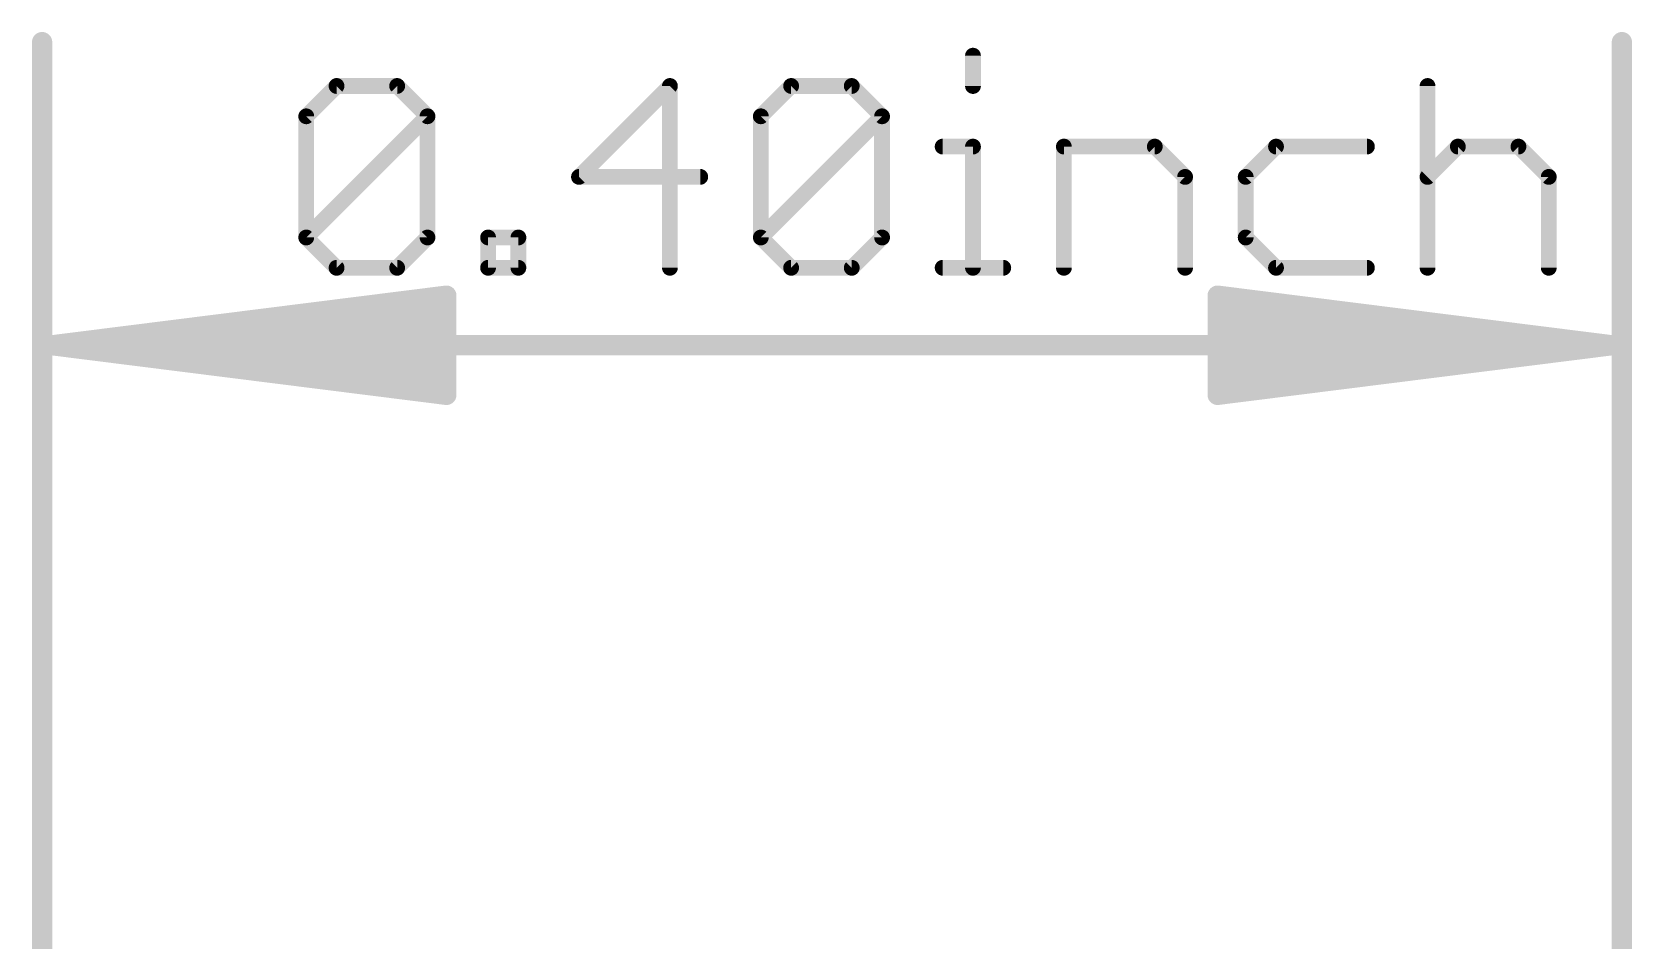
# Model space of a CAD drawing. Extents: x -32 to 75, y -66 to 21.
# Drawn here: x -0.07 to 10.23, y 15.22 to 21.07 of the extents above; entities that cross this region are included whole.
import ezdxf

# ---------------------------------------------------------------- set-up
doc = ezdxf.new("R2010")
doc.units = 0
doc.layers.add('47', color=253, linetype='CONTINUOUS')

msp = doc.modelspace()

# ---------------------------------------------------------------- linework, layer by layer
at = {"layer": '47'}
for points, const_width in [([(0, 0), (0, 21)], 0.13), ([(10.16, 0), (10.16, 21)], 0.13), ([(5.9866, 20.9126), (5.9866, 20.7177)], 0.1016), ([(1.6988, 20.5228), (1.8937, 20.7177)], 0.1016), ([(1.8937, 20.7177), (2.2835, 20.7177)], 0.1016), ([(2.2835, 20.7177), (2.4784, 20.5228)], 0.1016), ([(4.0376, 20.7177), (3.4529, 20.133)], 0.1016), ([(4.0376, 19.5483), (4.0376, 20.7177)], 0.1016), ([(4.6223, 20.5228), (4.8172, 20.7177)], 0.1016), ([(4.8172, 20.7177), (5.207, 20.7177)], 0.1016), ([(5.207, 20.7177), (5.4019, 20.5228)], 0.1016), ([(8.9101, 20.7177), (8.9101, 19.5483)], 0.1016), ([(1.6988, 19.7432), (1.6988, 20.5228)], 0.1016), ([(1.6988, 19.7432), (2.4784, 20.5228)], 0.1016), ([(2.4784, 20.5228), (2.4784, 19.7432)], 0.1016), ([(4.6223, 19.7432), (4.6223, 20.5228)], 0.1016), ([(4.6223, 19.7432), (5.4019, 20.5228)], 0.1016), ([(5.4019, 20.5228), (5.4019, 19.7432)], 0.1016), ([(5.7917, 20.3279), (5.9866, 20.3279)], 0.1016), ([(5.9866, 20.3279), (5.9866, 19.5483)], 0.1016), ([(6.5713, 19.5483), (6.5713, 20.3279)], 0.1016), ([(6.5713, 20.3279), (7.156, 20.3279)], 0.1016), ([(7.156, 20.3279), (7.3509, 20.133)], 0.1016), ([(7.9356, 20.3279), (7.7407, 20.133)], 0.1016), ([(8.5203, 20.3279), (7.9356, 20.3279)], 0.1016), ([(8.9101, 20.133), (9.105, 20.3279)], 0.1016), ([(9.105, 20.3279), (9.4948, 20.3279)], 0.1016), ([(9.4948, 20.3279), (9.6897, 20.133)], 0.1016), ([(3.4529, 20.133), (4.2325, 20.133)], 0.1016), ([(7.3509, 20.133), (7.3509, 19.5483)], 0.1016), ([(7.7407, 20.133), (7.7407, 19.7432)], 0.1016), ([(9.6897, 20.133), (9.6897, 19.5483)], 0.1016), ([(1.8937, 19.5483), (1.6988, 19.7432)], 0.1016), ([(2.4784, 19.7432), (2.2835, 19.5483)], 0.1016), ([(2.8682, 19.5483), (2.8682, 19.7432)], 0.1016), ([(2.8682, 19.7432), (3.0631, 19.7432)], 0.1016), ([(3.0631, 19.7432), (3.0631, 19.5483)], 0.1016), ([(4.8172, 19.5483), (4.6223, 19.7432)], 0.1016), ([(5.4019, 19.7432), (5.207, 19.5483)], 0.1016), ([(7.7407, 19.7432), (7.9356, 19.5483)], 0.1016), ([(2.2835, 19.5483), (1.8937, 19.5483)], 0.1016), ([(3.0631, 19.5483), (2.8682, 19.5483)], 0.1016), ([(5.207, 19.5483), (4.8172, 19.5483)], 0.1016), ([(5.7917, 19.5483), (6.1815, 19.5483)], 0.1016), ([(7.9356, 19.5483), (8.5203, 19.5483)], 0.1016), ([(0.065, 19.05), (2.6, 19.3692)], 0.13), ([(0.065, 19.05), (2.6, 19.31)], 0.13), ([(2.6, 19.3692), (2.6, 18.7308)], 0.13), ([(10.095, 19.05), (7.56, 19.3692)], 0.13), ([(7.56, 19.3692), (7.56, 18.7308)], 0.13), ([(10.095, 19.05), (7.56, 19.31)], 0.13), ([(0.065, 19.05), (2.6, 19.18)], 0.13), ([(10.095, 19.05), (7.56, 19.18)], 0.13), ([(0.065, 19.05), (10.095, 19.05)], 0.13), ([(2.6, 18.7308), (0.065, 19.05)], 0.13), ([(2.6, 18.92), (0.065, 19.05)], 0.13), ([(2.6, 18.79), (0.065, 19.05)], 0.13), ([(7.56, 18.7308), (10.095, 19.05)], 0.13), ([(7.56, 18.92), (10.095, 19.05)], 0.13), ([(7.56, 18.79), (10.095, 19.05)], 0.13)]:
    msp.add_lwpolyline(points, dxfattribs=dict(at, const_width=const_width))
for points, const_width in [([(0.0325, 21, 1), (-0.0325, 21)], 0.065), ([(10.1925, 21, 1), (10.1275, 21)], 0.065), ([(6.012, 20.9126, 1), (5.9612, 20.9126)], 0.0508), ([(1.8937, 20.7431, 1), (1.8937, 20.6923)], 0.0508), ([(1.9117, 20.6997, 1), (1.8757, 20.7357)], 0.0508), ([(2.3015, 20.7357, 1), (2.2655, 20.6997)], 0.0508), ([(2.2835, 20.6923, 1), (2.2835, 20.7431)], 0.0508), ([(4.063, 20.7177, 1), (4.0122, 20.7177)], 0.0508), ([(4.0556, 20.6997, 1), (4.0196, 20.7357)], 0.0508), ([(4.8172, 20.7431, 1), (4.8172, 20.6923)], 0.0508), ([(4.8352, 20.6997, 1), (4.7992, 20.7357)], 0.0508), ([(5.225, 20.7357, 1), (5.189, 20.6997)], 0.0508), ([(5.207, 20.6923, 1), (5.207, 20.7431)], 0.0508), ([(5.9612, 20.7177, 1), (6.012, 20.7177)], 0.0508), ([(8.9355, 20.7177, 1), (8.8847, 20.7177)], 0.0508), ([(1.6808, 20.5408, 1), (1.7168, 20.5048)], 0.0508), ([(1.7242, 20.5228, 1), (1.6734, 20.5228)], 0.0508), ([(2.5038, 20.5228, 1), (2.453, 20.5228)], 0.0508), ([(2.4964, 20.5048, 1), (2.4604, 20.5408)], 0.0508), ([(2.4604, 20.5048, 1), (2.4964, 20.5408)], 0.0508), ([(4.6043, 20.5408, 1), (4.6403, 20.5048)], 0.0508), ([(4.6477, 20.5228, 1), (4.5969, 20.5228)], 0.0508), ([(5.4273, 20.5228, 1), (5.3765, 20.5228)], 0.0508), ([(5.4199, 20.5048, 1), (5.3839, 20.5408)], 0.0508), ([(5.3839, 20.5048, 1), (5.4199, 20.5408)], 0.0508), ([(5.7917, 20.3533, 1), (5.7917, 20.3025)], 0.0508), ([(6.012, 20.3279, 1), (5.9612, 20.3279)], 0.0508), ([(5.9866, 20.3025, 1), (5.9866, 20.3533)], 0.0508), ([(6.5967, 20.3279, 1), (6.5459, 20.3279)], 0.0508), ([(6.5713, 20.3533, 1), (6.5713, 20.3025)], 0.0508), ([(7.1739, 20.3459, 1), (7.138, 20.3099)], 0.0508), ([(7.156, 20.3025, 1), (7.156, 20.3533)], 0.0508), ([(7.9356, 20.3533, 1), (7.9356, 20.3025)], 0.0508), ([(7.9535, 20.3099, 1), (7.9176, 20.3459)], 0.0508), ([(8.5203, 20.3025, 1), (8.5203, 20.3533)], 0.0508), ([(9.105, 20.3533, 1), (9.105, 20.3025)], 0.0508), ([(9.1229, 20.3099, 1), (9.087, 20.3459)], 0.0508), ([(9.5127, 20.3459, 1), (9.4768, 20.3099)], 0.0508), ([(9.4948, 20.3025, 1), (9.4948, 20.3533)], 0.0508), ([(3.4349, 20.151, 1), (3.4709, 20.115)], 0.0508), ([(3.4529, 20.1584, 1), (3.4529, 20.1076)], 0.0508), ([(4.2325, 20.1076, 1), (4.2325, 20.1584)], 0.0508), ([(7.3763, 20.133, 1), (7.3255, 20.133)], 0.0508), ([(7.3329, 20.115, 1), (7.3688, 20.151)], 0.0508), ([(7.7227, 20.151, 1), (7.7586, 20.115)], 0.0508), ([(7.7661, 20.133, 1), (7.7153, 20.133)], 0.0508), ([(8.8921, 20.151, 1), (8.928, 20.115)], 0.0508), ([(9.7151, 20.133, 1), (9.6643, 20.133)], 0.0508), ([(9.6717, 20.115, 1), (9.7076, 20.151)], 0.0508), ([(1.7168, 19.7612, 1), (1.6808, 19.7252)], 0.0508), ([(1.6808, 19.7612, 1), (1.7168, 19.7252)], 0.0508), ([(1.6734, 19.7432, 1), (1.7242, 19.7432)], 0.0508), ([(2.453, 19.7432, 1), (2.5038, 19.7432)], 0.0508), ([(2.4964, 19.7252, 1), (2.4604, 19.7612)], 0.0508), ([(2.8936, 19.7432, 1), (2.8428, 19.7432)], 0.0508), ([(2.8682, 19.7686, 1), (2.8682, 19.7178)], 0.0508), ([(3.0885, 19.7432, 1), (3.0377, 19.7432)], 0.0508), ([(3.0631, 19.7178, 1), (3.0631, 19.7686)], 0.0508), ([(4.6403, 19.7612, 1), (4.6043, 19.7252)], 0.0508), ([(4.6043, 19.7612, 1), (4.6403, 19.7252)], 0.0508), ([(4.5969, 19.7432, 1), (4.6477, 19.7432)], 0.0508), ([(5.3765, 19.7432, 1), (5.4273, 19.7432)], 0.0508), ([(5.4199, 19.7252, 1), (5.3839, 19.7612)], 0.0508), ([(7.7586, 19.7612, 1), (7.7227, 19.7252)], 0.0508), ([(7.7153, 19.7432, 1), (7.7661, 19.7432)], 0.0508), ([(1.8937, 19.5737, 1), (1.8937, 19.5229)], 0.0508), ([(1.8757, 19.5303, 1), (1.9117, 19.5663)], 0.0508), ([(2.2655, 19.5663, 1), (2.3015, 19.5303)], 0.0508), ([(2.2835, 19.5229, 1), (2.2835, 19.5737)], 0.0508), ([(2.8682, 19.5737, 1), (2.8682, 19.5229)], 0.0508), ([(2.8428, 19.5483, 1), (2.8936, 19.5483)], 0.0508), ([(3.0377, 19.5483, 1), (3.0885, 19.5483)], 0.0508), ([(3.0631, 19.5229, 1), (3.0631, 19.5737)], 0.0508), ([(4.0122, 19.5483, 1), (4.063, 19.5483)], 0.0508), ([(4.8172, 19.5737, 1), (4.8172, 19.5229)], 0.0508), ([(4.7992, 19.5303, 1), (4.8352, 19.5663)], 0.0508), ([(5.189, 19.5663, 1), (5.225, 19.5303)], 0.0508), ([(5.207, 19.5229, 1), (5.207, 19.5737)], 0.0508), ([(5.7917, 19.5737, 1), (5.7917, 19.5229)], 0.0508), ([(5.9612, 19.5483, 1), (6.012, 19.5483)], 0.0508), ([(6.1815, 19.5229, 1), (6.1815, 19.5737)], 0.0508), ([(6.5459, 19.5483, 1), (6.5967, 19.5483)], 0.0508), ([(7.3255, 19.5483, 1), (7.3763, 19.5483)], 0.0508), ([(7.9356, 19.5737, 1), (7.9356, 19.5229)], 0.0508), ([(7.9176, 19.5303, 1), (7.9535, 19.5663)], 0.0508), ([(8.5203, 19.5229, 1), (8.5203, 19.5737)], 0.0508), ([(8.8847, 19.5483, 1), (8.9355, 19.5483)], 0.0508), ([(9.6643, 19.5483, 1), (9.7151, 19.5483)], 0.0508), ([(2.6325, 19.3692, 1), (2.5675, 19.3692)], 0.065), ([(2.6041, 19.337, 1), (2.5959, 19.4015)], 0.065), ([(2.6033, 19.2777, 1), (2.5967, 19.3423)], 0.065), ([(7.5641, 19.4015, 1), (7.5559, 19.337)], 0.065), ([(7.5925, 19.3692, 1), (7.5275, 19.3692)], 0.065), ([(7.5633, 19.3423, 1), (7.5567, 19.2777)], 0.065), ([(2.6017, 19.1475, 1), (2.5983, 19.2125)], 0.065), ([(7.5617, 19.2125, 1), (7.5583, 19.1475)], 0.065), ([(0.065, 19.0825, 1), (0.065, 19.0175)], 0.065), ([(0.0691, 19.0822, 1), (0.0609, 19.0178)], 0.065), ([(0.0633, 19.0825, 1), (0.0667, 19.0175)], 0.065), ([(0.0667, 19.0825, 1), (0.0633, 19.0175)], 0.065), ([(0.0683, 19.0823, 1), (0.0617, 19.0177)], 0.065), ([(0.0617, 19.0823, 1), (0.0683, 19.0177)], 0.065), ([(0.0609, 19.0822, 1), (0.0691, 19.0178)], 0.065), ([(10.0991, 19.0178, 1), (10.0909, 19.0822)], 0.065), ([(10.0909, 19.0178, 1), (10.0991, 19.0822)], 0.065), ([(10.0983, 19.0177, 1), (10.0917, 19.0823)], 0.065), ([(10.0917, 19.0177, 1), (10.0983, 19.0823)], 0.065), ([(10.0933, 19.0175, 1), (10.0967, 19.0825)], 0.065), ([(10.0967, 19.0175, 1), (10.0933, 19.0825)], 0.065), ([(10.095, 19.0175, 1), (10.095, 19.0825)], 0.065), ([(2.5983, 18.8875, 1), (2.6017, 18.9525)], 0.065), ([(7.5583, 18.9525, 1), (7.5617, 18.8875)], 0.065), ([(2.5967, 18.7577, 1), (2.6033, 18.8223)], 0.065), ([(7.5567, 18.8223, 1), (7.5633, 18.7577)], 0.065), ([(2.5675, 18.7308, 1), (2.6325, 18.7308)], 0.065), ([(2.5959, 18.6985, 1), (2.6041, 18.763)], 0.065), ([(7.5559, 18.763, 1), (7.5641, 18.6985)], 0.065), ([(7.5275, 18.7308, 1), (7.5925, 18.7308)], 0.065)]:
    msp.add_lwpolyline(points, format="xyb", dxfattribs=dict(at, const_width=const_width))

doc.saveas('drawing.dxf')
